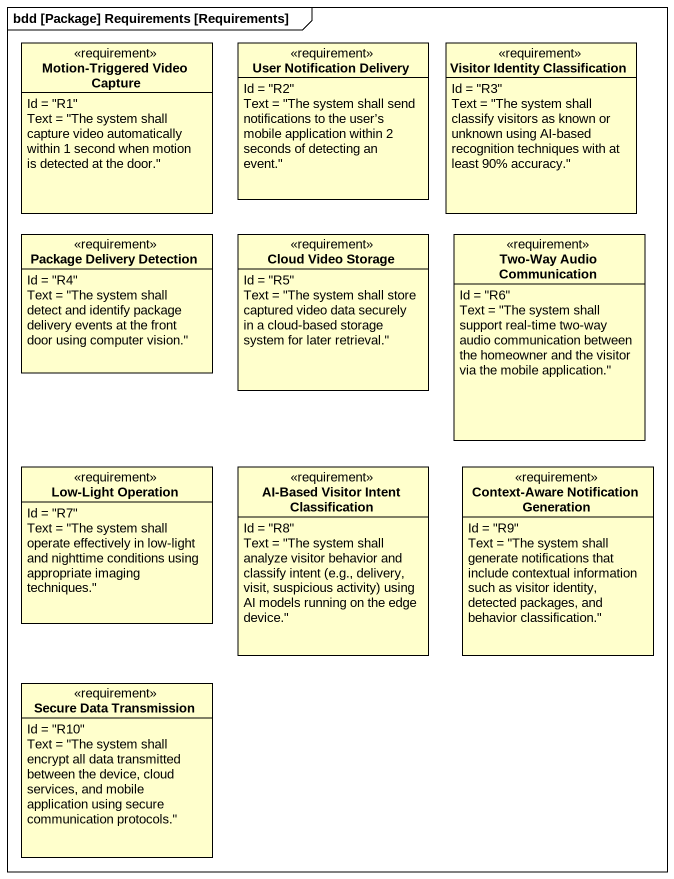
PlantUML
@startuml
mainframe bdd [Package] Requirements [Requirements]
hide circle
hide empty members
class "Motion-Triggered Video Capture" as Motion_Triggered_Video <<requirement>> {
  Id = "R1"
  Text = "The system shall capture video automatically within 1 second when motion is detected at the door."
}
class "User Notification Delivery" as User_Notification_Delivery <<requirement>> {
  Id = "R2"
  Text = "The system shall send notifications to the user’s mobile application within 2 seconds of detecting an event."
}
class "Visitor Identity Classification" as Visitor_Identity <<requirement>> {
  Id = "R3"
  Text = "The system shall classify visitors as known or unknown using AI-based recognition techniques with at least 90% accuracy."
}
class "Package Delivery Detection" as Package_Delivery_Detection <<requirement>> {
  Id = "R4"
  Text = "The system shall detect and identify package delivery events at the front door using computer vision."
}
class "Cloud Video Storage" as Cloud_Video_Storage <<requirement>> {
  Id = "R5"
  Text = "The system shall store captured video data securely in a cloud-based storage system for later retrieval."
}
class "Two-Way Audio Communication" as Two_Way_Audio_Communication <<requirement>> {
  Id = "R6"
  Text = "The system shall support real-time two-way audio communication between the homeowner and the visitor via the mobile application."
}
class "Low-Light Operation" as Low_Light_Operation <<requirement>> {
  Id = "R7"
  Text = "The system shall operate effectively in low-light and nighttime conditions using appropriate imaging techniques."
}
class "AI-Based Visitor Intent Classification" as AI_Based_Visitor_Intent <<requirement>> {
  Id = "R8"
  {field} Text = "The system shall analyze visitor behavior and classify intent (e.g., delivery, visit, suspicious activity) using AI models running on the edge device."
}
class "Context-Aware Notification Generation" as Context_Aware_Notification <<requirement>> {
  Id = "R9"
  Text = "The system shall generate notifications that include contextual information such as visitor identity, detected packages, and behavior classification."
}
class "Secure Data Transmission" as Secure_Data_Transmission <<requirement>> {
  Id = "R10"
  Text = "The system shall encrypt all data transmitted between the device, cloud services, and mobile application using secure communication protocols."
}
@enduml
